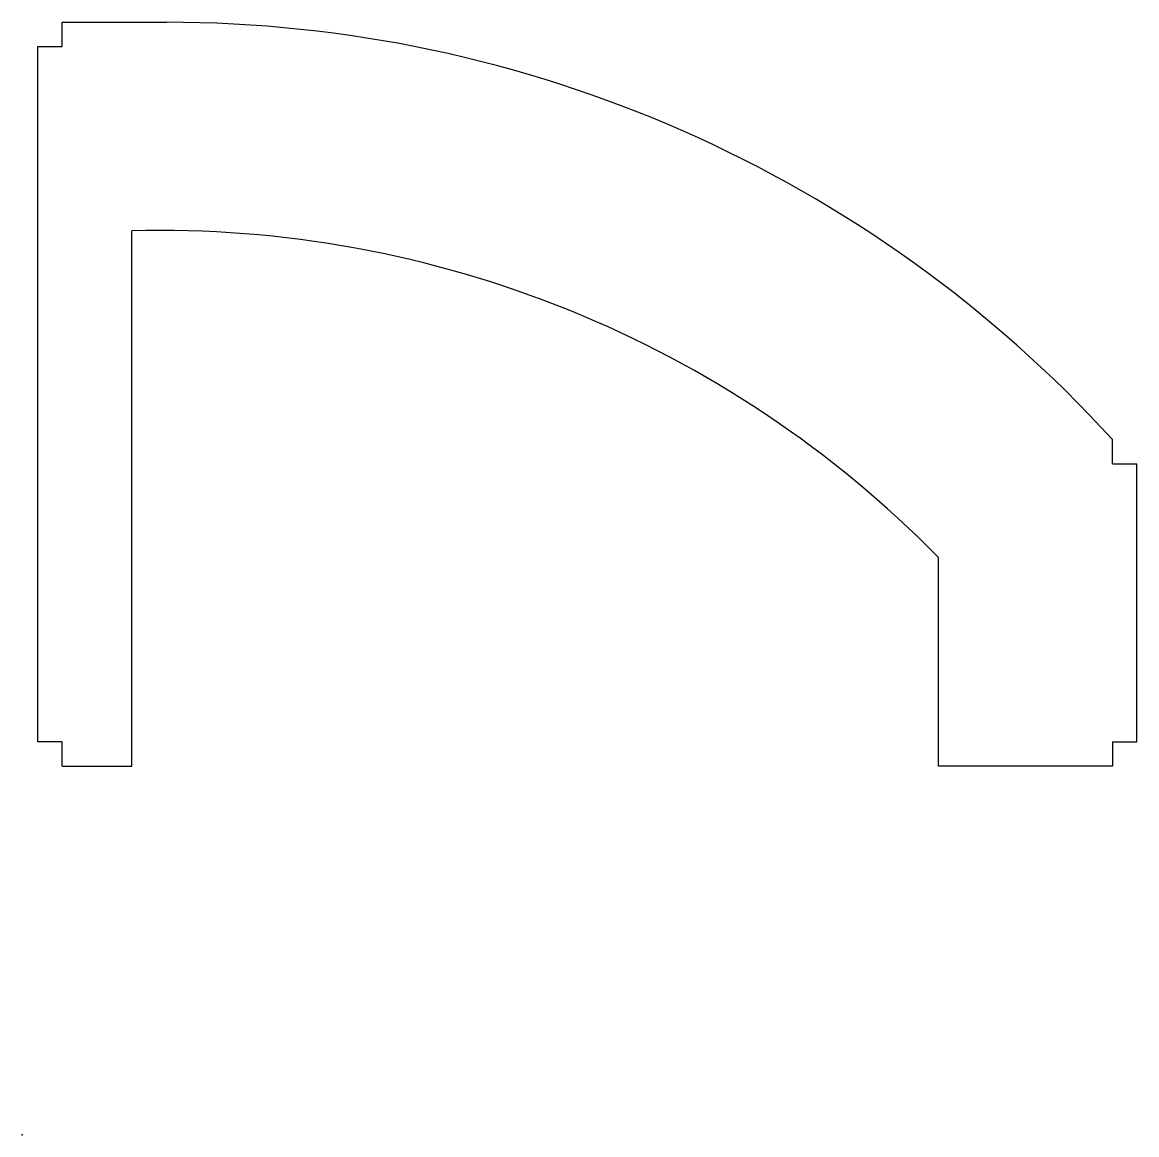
# Model space of a CAD drawing. Header units: centimetres. Extents: x 0 to 16, y 0 to 16.
import ezdxf

# ---------------------------------------------------------------- set-up
doc = ezdxf.new("R2010")
doc.units = ezdxf.units.CM
doc.header["$MEASUREMENT"] = 0
doc.layers.add('Yoke_Sketch1', color=7, linetype='Continuous')

# ---------------------------------------------------------------- blocks, each defined once
blk = doc.blocks.new('Yoke')
at = {"layer": 'Yoke_Sketch1'}
for p, q in [((0.573, 15.652), (0.573, 16.002)), ((0.573, 16.002), (2.073, 16.002)), ((0.223, 5.652), (0.223, 15.652)), ((0.223, 15.652), (0.573, 15.652)), ((1.573, 8.302), (1.573, 13.002)), ((15.673, 9.652), (15.673, 10.002)), ((15.673, 9.652), (16.023, 9.652)), ((16.023, 5.652), (16.023, 9.652)), ((1.573, 5.302), (1.573, 8.302)), ((13.173, 5.302), (13.173, 8.302)), ((0.573, 5.652), (0.223, 5.652)), ((0.573, 5.302), (0.573, 5.652)), ((15.673, 5.652), (15.673, 5.302)), ((15.673, 5.652), (16.023, 5.652)), ((0.573, 5.302), (1.573, 5.302)), ((14.673, 5.302), (13.173, 5.302)), ((15.673, 5.302), (14.673, 5.302))]:
    blk.add_line(p, q, dxfattribs=at)
for centre, radius, start, end in [((2.073, -2.412), 18.413, 42.3881, 90), ((1.974, -2.674), 15.681, 44.4229, 91.4642)]:
    blk.add_arc(centre, radius, start, end, dxfattribs=at)
blk.add_point((0, 0), dxfattribs=at)
blk = doc.blocks.new('Component1')
blk.add_blockref('Yoke', (0, 0))

msp = doc.modelspace()

# ---------------------------------------------------------------- block references
msp.add_blockref('Component1', (0, 0))

doc.saveas('drawing.dxf')
